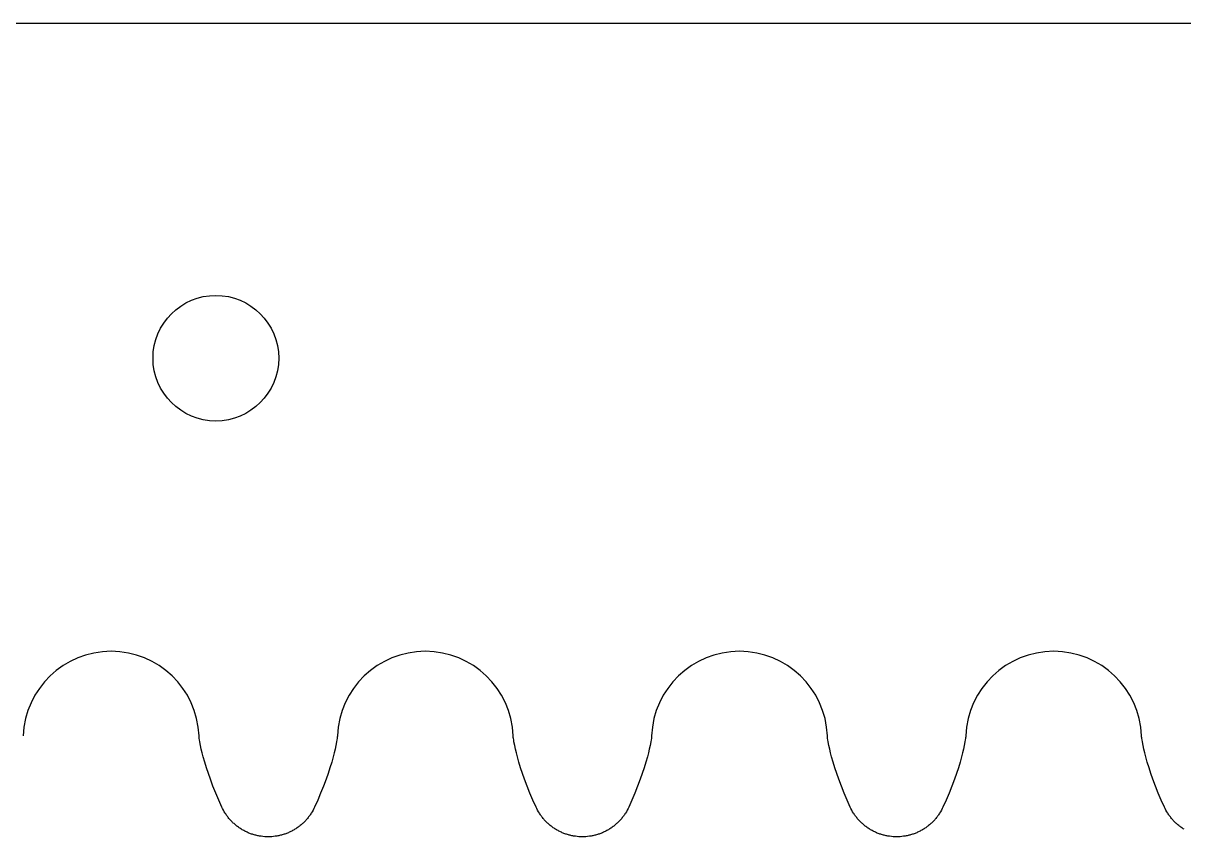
# Model space of a CAD drawing. Extents: x -1581 to -1270, y 120 to 168.
# Drawn here: x -1389.8 to -1362.09, y 119.9 to 139.33 of the extents above; entities that cross this region are included whole.
import ezdxf

# ---------------------------------------------------------------- set-up
doc = ezdxf.new("R2010")
doc.units = 0
doc.layers.add('V2_X8M8_BEARINGS', color=7, linetype='CONTINUOUS')

msp = doc.modelspace()

# ---------------------------------------------------------------- linework, layer by layer
at = {"layer": 'V2_X8M8_BEARINGS'}
for p, q in [((-1580.467, 139.332, -0.042), (-1334.697, 139.332, -0.042)), ((-1385.6, 122.298, -0.042), (-1385.6, 122.313, -0.042)), ((-1385.599, 122.29, -0.042), (-1385.6, 122.298, -0.042)), ((-1385.599, 122.285, -0.042), (-1385.599, 122.29, -0.042)), ((-1385.598, 122.277, -0.042), (-1385.599, 122.285, -0.042)), ((-1385.595, 122.252, -0.042), (-1385.598, 122.277, -0.042)), ((-1385.589, 122.217, -0.042), (-1385.595, 122.252, -0.042)), ((-1385.582, 122.171, -0.042), (-1385.589, 122.217, -0.042)), ((-1382.308, 122.217, -0.042), (-1382.316, 122.171, -0.042)), ((-1382.303, 122.252, -0.042), (-1382.308, 122.217, -0.042)), ((-1382.3, 122.277, -0.042), (-1382.303, 122.252, -0.042)), ((-1382.299, 122.285, -0.042), (-1382.3, 122.277, -0.042)), ((-1382.298, 122.298, -0.042), (-1382.299, 122.29, -0.042)), ((-1382.299, 122.29, -0.042), (-1382.299, 122.285, -0.042)), ((-1382.297, 122.313, -0.042), (-1382.298, 122.298, -0.042)), ((-1378.1, 122.298, -0.042), (-1378.1, 122.313, -0.042)), ((-1378.099, 122.29, -0.042), (-1378.1, 122.298, -0.042)), ((-1378.099, 122.285, -0.042), (-1378.099, 122.29, -0.042)), ((-1378.098, 122.277, -0.042), (-1378.099, 122.285, -0.042)), ((-1378.095, 122.252, -0.042), (-1378.098, 122.277, -0.042)), ((-1378.089, 122.217, -0.042), (-1378.095, 122.252, -0.042)), ((-1378.082, 122.171, -0.042), (-1378.089, 122.217, -0.042)), ((-1374.808, 122.217, -0.042), (-1374.816, 122.171, -0.042)), ((-1374.803, 122.252, -0.042), (-1374.808, 122.217, -0.042)), ((-1374.8, 122.277, -0.042), (-1374.803, 122.252, -0.042)), ((-1374.799, 122.285, -0.042), (-1374.8, 122.277, -0.042)), ((-1374.798, 122.298, -0.042), (-1374.799, 122.29, -0.042)), ((-1374.799, 122.29, -0.042), (-1374.799, 122.285, -0.042)), ((-1374.797, 122.313, -0.042), (-1374.798, 122.298, -0.042)), ((-1370.6, 122.298, -0.042), (-1370.6, 122.313, -0.042)), ((-1370.599, 122.29, -0.042), (-1370.6, 122.298, -0.042)), ((-1370.599, 122.285, -0.042), (-1370.599, 122.29, -0.042)), ((-1370.598, 122.277, -0.042), (-1370.599, 122.285, -0.042)), ((-1370.595, 122.252, -0.042), (-1370.598, 122.277, -0.042)), ((-1370.589, 122.217, -0.042), (-1370.595, 122.252, -0.042)), ((-1370.581, 122.171, -0.042), (-1370.589, 122.217, -0.042)), ((-1367.308, 122.217, -0.042), (-1367.316, 122.171, -0.042)), ((-1367.303, 122.252, -0.042), (-1367.308, 122.217, -0.042)), ((-1367.3, 122.277, -0.042), (-1367.303, 122.252, -0.042)), ((-1367.299, 122.285, -0.042), (-1367.3, 122.277, -0.042)), ((-1367.298, 122.298, -0.042), (-1367.299, 122.29, -0.042)), ((-1367.299, 122.29, -0.042), (-1367.299, 122.285, -0.042)), ((-1367.297, 122.313, -0.042), (-1367.298, 122.298, -0.042)), ((-1363.1, 122.298, -0.042), (-1363.1, 122.313, -0.042)), ((-1363.099, 122.29, -0.042), (-1363.1, 122.298, -0.042)), ((-1363.099, 122.285, -0.042), (-1363.099, 122.29, -0.042)), ((-1363.098, 122.277, -0.042), (-1363.099, 122.285, -0.042)), ((-1363.095, 122.252, -0.042), (-1363.098, 122.277, -0.042)), ((-1363.089, 122.217, -0.042), (-1363.095, 122.252, -0.042)), ((-1363.081, 122.171, -0.042), (-1363.089, 122.217, -0.042)), ((-1385.565, 122.085, -0.042), (-1385.582, 122.171, -0.042)), ((-1385.546, 121.997, -0.042), (-1385.565, 122.085, -0.042)), ((-1385.525, 121.907, -0.042), (-1385.546, 121.997, -0.042)), ((-1385.501, 121.814, -0.042), (-1385.525, 121.907, -0.042)), ((-1382.373, 121.907, -0.042), (-1382.397, 121.814, -0.042)), ((-1382.352, 121.997, -0.042), (-1382.373, 121.907, -0.042)), ((-1382.333, 122.085, -0.042), (-1382.352, 121.997, -0.042)), ((-1382.316, 122.171, -0.042), (-1382.333, 122.085, -0.042)), ((-1378.065, 122.085, -0.042), (-1378.082, 122.171, -0.042)), ((-1378.046, 121.997, -0.042), (-1378.065, 122.085, -0.042)), ((-1378.025, 121.907, -0.042), (-1378.046, 121.997, -0.042)), ((-1378.001, 121.814, -0.042), (-1378.025, 121.907, -0.042)), ((-1374.873, 121.907, -0.042), (-1374.897, 121.814, -0.042)), ((-1374.852, 121.997, -0.042), (-1374.873, 121.907, -0.042)), ((-1374.833, 122.085, -0.042), (-1374.852, 121.997, -0.042)), ((-1374.816, 122.171, -0.042), (-1374.833, 122.085, -0.042)), ((-1370.565, 122.085, -0.042), (-1370.581, 122.171, -0.042)), ((-1370.546, 121.997, -0.042), (-1370.565, 122.085, -0.042)), ((-1370.525, 121.907, -0.042), (-1370.546, 121.997, -0.042)), ((-1370.501, 121.814, -0.042), (-1370.525, 121.907, -0.042)), ((-1367.373, 121.907, -0.042), (-1367.397, 121.814, -0.042)), ((-1367.352, 121.997, -0.042), (-1367.373, 121.907, -0.042)), ((-1367.333, 122.085, -0.042), (-1367.352, 121.997, -0.042)), ((-1367.316, 122.171, -0.042), (-1367.333, 122.085, -0.042)), ((-1363.065, 122.085, -0.042), (-1363.081, 122.171, -0.042)), ((-1363.046, 121.997, -0.042), (-1363.065, 122.085, -0.042)), ((-1363.025, 121.907, -0.042), (-1363.046, 121.997, -0.042)), ((-1363.001, 121.814, -0.042), (-1363.025, 121.907, -0.042)), ((-1385.464, 121.683, -0.042), (-1385.501, 121.814, -0.042)), ((-1385.423, 121.55, -0.042), (-1385.464, 121.683, -0.042)), ((-1382.434, 121.683, -0.042), (-1382.474, 121.55, -0.042)), ((-1382.397, 121.814, -0.042), (-1382.434, 121.683, -0.042)), ((-1377.964, 121.683, -0.042), (-1378.001, 121.814, -0.042)), ((-1377.923, 121.55, -0.042), (-1377.964, 121.683, -0.042)), ((-1374.934, 121.683, -0.042), (-1374.974, 121.55, -0.042)), ((-1374.897, 121.814, -0.042), (-1374.934, 121.683, -0.042)), ((-1370.464, 121.683, -0.042), (-1370.501, 121.814, -0.042)), ((-1370.423, 121.55, -0.042), (-1370.464, 121.683, -0.042)), ((-1367.434, 121.683, -0.042), (-1367.474, 121.55, -0.042)), ((-1367.397, 121.814, -0.042), (-1367.434, 121.683, -0.042)), ((-1362.964, 121.683, -0.042), (-1363.001, 121.814, -0.042)), ((-1362.923, 121.55, -0.042), (-1362.964, 121.683, -0.042)), ((-1385.378, 121.414, -0.042), (-1385.423, 121.55, -0.042)), ((-1385.329, 121.275, -0.042), (-1385.378, 121.414, -0.042)), ((-1382.519, 121.414, -0.042), (-1382.568, 121.275, -0.042)), ((-1382.474, 121.55, -0.042), (-1382.519, 121.414, -0.042)), ((-1377.878, 121.414, -0.042), (-1377.923, 121.55, -0.042)), ((-1377.829, 121.275, -0.042), (-1377.878, 121.414, -0.042)), ((-1375.019, 121.414, -0.042), (-1375.068, 121.275, -0.042)), ((-1374.974, 121.55, -0.042), (-1375.019, 121.414, -0.042)), ((-1370.378, 121.414, -0.042), (-1370.423, 121.55, -0.042)), ((-1370.329, 121.275, -0.042), (-1370.378, 121.414, -0.042)), ((-1367.519, 121.414, -0.042), (-1367.568, 121.275, -0.042)), ((-1367.474, 121.55, -0.042), (-1367.519, 121.414, -0.042)), ((-1362.878, 121.414, -0.042), (-1362.923, 121.55, -0.042)), ((-1362.829, 121.275, -0.042), (-1362.878, 121.414, -0.042)), ((-1385.267, 121.11, -0.042), (-1385.329, 121.275, -0.042)), ((-1385.201, 120.944, -0.042), (-1385.267, 121.11, -0.042)), ((-1382.631, 121.11, -0.042), (-1382.697, 120.944, -0.042)), ((-1382.568, 121.275, -0.042), (-1382.631, 121.11, -0.042)), ((-1377.767, 121.11, -0.042), (-1377.829, 121.275, -0.042)), ((-1377.701, 120.944, -0.042), (-1377.767, 121.11, -0.042)), ((-1375.131, 121.11, -0.042), (-1375.197, 120.944, -0.042)), ((-1375.068, 121.275, -0.042), (-1375.131, 121.11, -0.042)), ((-1370.267, 121.11, -0.042), (-1370.329, 121.275, -0.042)), ((-1370.201, 120.944, -0.042), (-1370.267, 121.11, -0.042)), ((-1367.631, 121.11, -0.042), (-1367.697, 120.944, -0.042)), ((-1367.568, 121.275, -0.042), (-1367.631, 121.11, -0.042)), ((-1362.767, 121.11, -0.042), (-1362.829, 121.275, -0.042)), ((-1362.701, 120.944, -0.042), (-1362.767, 121.11, -0.042)), ((-1385.13, 120.778, -0.042), (-1385.201, 120.944, -0.042)), ((-1382.697, 120.944, -0.042), (-1382.768, 120.778, -0.042)), ((-1377.63, 120.778, -0.042), (-1377.701, 120.944, -0.042)), ((-1375.197, 120.944, -0.042), (-1375.268, 120.778, -0.042)), ((-1370.13, 120.778, -0.042), (-1370.201, 120.944, -0.042)), ((-1367.697, 120.944, -0.042), (-1367.768, 120.778, -0.042)), ((-1362.63, 120.778, -0.042), (-1362.701, 120.944, -0.042)), ((-1385.056, 120.612, -0.042), (-1385.13, 120.778, -0.042)), ((-1385.038, 120.575, -0.042), (-1385.056, 120.612, -0.042)), ((-1385.018, 120.538, -0.042), (-1385.038, 120.575, -0.042)), ((-1384.998, 120.501, -0.042), (-1385.018, 120.538, -0.042)), ((-1382.879, 120.538, -0.042), (-1382.9, 120.501, -0.042)), ((-1382.86, 120.575, -0.042), (-1382.879, 120.538, -0.042)), ((-1382.842, 120.612, -0.042), (-1382.86, 120.575, -0.042)), ((-1382.768, 120.778, -0.042), (-1382.842, 120.612, -0.042)), ((-1377.556, 120.612, -0.042), (-1377.63, 120.778, -0.042)), ((-1377.538, 120.575, -0.042), (-1377.556, 120.612, -0.042)), ((-1377.518, 120.538, -0.042), (-1377.538, 120.575, -0.042)), ((-1377.498, 120.501, -0.042), (-1377.518, 120.538, -0.042)), ((-1375.379, 120.538, -0.042), (-1375.4, 120.501, -0.042)), ((-1375.36, 120.575, -0.042), (-1375.379, 120.538, -0.042)), ((-1375.342, 120.612, -0.042), (-1375.36, 120.575, -0.042)), ((-1375.268, 120.778, -0.042), (-1375.342, 120.612, -0.042)), ((-1370.056, 120.612, -0.042), (-1370.13, 120.778, -0.042)), ((-1370.038, 120.575, -0.042), (-1370.056, 120.612, -0.042)), ((-1370.018, 120.538, -0.042), (-1370.038, 120.575, -0.042)), ((-1369.998, 120.501, -0.042), (-1370.018, 120.538, -0.042)), ((-1367.879, 120.538, -0.042), (-1367.9, 120.501, -0.042)), ((-1367.86, 120.575, -0.042), (-1367.879, 120.538, -0.042)), ((-1367.842, 120.612, -0.042), (-1367.86, 120.575, -0.042)), ((-1367.768, 120.778, -0.042), (-1367.842, 120.612, -0.042)), ((-1362.556, 120.612, -0.042), (-1362.63, 120.778, -0.042)), ((-1362.538, 120.575, -0.042), (-1362.556, 120.612, -0.042)), ((-1362.518, 120.538, -0.042), (-1362.538, 120.575, -0.042)), ((-1362.498, 120.501, -0.042), (-1362.518, 120.538, -0.042)), ((-1384.976, 120.465, -0.042), (-1384.998, 120.501, -0.042)), ((-1384.964, 120.447, -0.042), (-1384.976, 120.465, -0.042)), ((-1384.952, 120.43, -0.042), (-1384.964, 120.447, -0.042)), ((-1384.94, 120.412, -0.042), (-1384.952, 120.43, -0.042)), ((-1384.927, 120.395, -0.042), (-1384.94, 120.412, -0.042)), ((-1384.914, 120.377, -0.042), (-1384.927, 120.395, -0.042)), ((-1384.901, 120.36, -0.042), (-1384.914, 120.377, -0.042)), ((-1384.887, 120.343, -0.042), (-1384.901, 120.36, -0.042)), ((-1384.873, 120.327, -0.042), (-1384.887, 120.343, -0.042)), ((-1384.858, 120.31, -0.042), (-1384.873, 120.327, -0.042)), ((-1384.844, 120.294, -0.042), (-1384.858, 120.31, -0.042)), ((-1384.829, 120.278, -0.042), (-1384.844, 120.294, -0.042)), ((-1384.813, 120.262, -0.042), (-1384.829, 120.278, -0.042)), ((-1384.798, 120.247, -0.042), (-1384.813, 120.262, -0.042)), ((-1384.782, 120.232, -0.042), (-1384.798, 120.247, -0.042)), ((-1383.1, 120.247, -0.042), (-1383.116, 120.232, -0.042)), ((-1383.085, 120.262, -0.042), (-1383.1, 120.247, -0.042)), ((-1383.069, 120.278, -0.042), (-1383.085, 120.262, -0.042)), ((-1383.054, 120.294, -0.042), (-1383.069, 120.278, -0.042)), ((-1383.039, 120.31, -0.042), (-1383.054, 120.294, -0.042)), ((-1383.025, 120.327, -0.042), (-1383.039, 120.31, -0.042)), ((-1383.011, 120.343, -0.042), (-1383.025, 120.327, -0.042)), ((-1382.997, 120.36, -0.042), (-1383.011, 120.343, -0.042)), ((-1382.984, 120.377, -0.042), (-1382.997, 120.36, -0.042)), ((-1382.971, 120.395, -0.042), (-1382.984, 120.377, -0.042)), ((-1382.958, 120.412, -0.042), (-1382.971, 120.395, -0.042)), ((-1382.946, 120.43, -0.042), (-1382.958, 120.412, -0.042)), ((-1382.934, 120.447, -0.042), (-1382.946, 120.43, -0.042)), ((-1382.922, 120.465, -0.042), (-1382.934, 120.447, -0.042)), ((-1382.9, 120.501, -0.042), (-1382.922, 120.465, -0.042)), ((-1377.476, 120.465, -0.042), (-1377.498, 120.501, -0.042)), ((-1377.464, 120.447, -0.042), (-1377.476, 120.465, -0.042)), ((-1377.452, 120.43, -0.042), (-1377.464, 120.447, -0.042)), ((-1377.44, 120.412, -0.042), (-1377.452, 120.43, -0.042)), ((-1377.427, 120.395, -0.042), (-1377.44, 120.412, -0.042)), ((-1377.414, 120.377, -0.042), (-1377.427, 120.395, -0.042)), ((-1377.401, 120.36, -0.042), (-1377.414, 120.377, -0.042)), ((-1377.387, 120.343, -0.042), (-1377.401, 120.36, -0.042)), ((-1377.373, 120.327, -0.042), (-1377.387, 120.343, -0.042)), ((-1377.358, 120.31, -0.042), (-1377.373, 120.327, -0.042)), ((-1377.344, 120.294, -0.042), (-1377.358, 120.31, -0.042)), ((-1377.329, 120.278, -0.042), (-1377.344, 120.294, -0.042)), ((-1377.313, 120.262, -0.042), (-1377.329, 120.278, -0.042)), ((-1377.298, 120.247, -0.042), (-1377.313, 120.262, -0.042)), ((-1377.282, 120.232, -0.042), (-1377.298, 120.247, -0.042)), ((-1375.6, 120.247, -0.042), (-1375.616, 120.232, -0.042)), ((-1375.585, 120.262, -0.042), (-1375.6, 120.247, -0.042)), ((-1375.569, 120.278, -0.042), (-1375.585, 120.262, -0.042)), ((-1375.554, 120.294, -0.042), (-1375.569, 120.278, -0.042)), ((-1375.539, 120.31, -0.042), (-1375.554, 120.294, -0.042)), ((-1375.525, 120.327, -0.042), (-1375.539, 120.31, -0.042)), ((-1375.511, 120.343, -0.042), (-1375.525, 120.327, -0.042)), ((-1375.497, 120.36, -0.042), (-1375.511, 120.343, -0.042)), ((-1375.484, 120.377, -0.042), (-1375.497, 120.36, -0.042)), ((-1375.471, 120.395, -0.042), (-1375.484, 120.377, -0.042)), ((-1375.458, 120.412, -0.042), (-1375.471, 120.395, -0.042)), ((-1375.446, 120.43, -0.042), (-1375.458, 120.412, -0.042)), ((-1375.434, 120.447, -0.042), (-1375.446, 120.43, -0.042)), ((-1375.422, 120.465, -0.042), (-1375.434, 120.447, -0.042)), ((-1375.4, 120.501, -0.042), (-1375.422, 120.465, -0.042)), ((-1369.976, 120.465, -0.042), (-1369.998, 120.501, -0.042)), ((-1369.964, 120.447, -0.042), (-1369.976, 120.465, -0.042)), ((-1369.952, 120.43, -0.042), (-1369.964, 120.447, -0.042)), ((-1369.94, 120.412, -0.042), (-1369.952, 120.43, -0.042)), ((-1369.927, 120.395, -0.042), (-1369.94, 120.412, -0.042)), ((-1369.914, 120.377, -0.042), (-1369.927, 120.395, -0.042)), ((-1369.901, 120.36, -0.042), (-1369.914, 120.377, -0.042)), ((-1369.887, 120.343, -0.042), (-1369.901, 120.36, -0.042)), ((-1369.873, 120.327, -0.042), (-1369.887, 120.343, -0.042)), ((-1369.858, 120.31, -0.042), (-1369.873, 120.327, -0.042)), ((-1369.844, 120.294, -0.042), (-1369.858, 120.31, -0.042)), ((-1369.829, 120.278, -0.042), (-1369.844, 120.294, -0.042)), ((-1369.813, 120.262, -0.042), (-1369.829, 120.278, -0.042)), ((-1369.797, 120.247, -0.042), (-1369.813, 120.262, -0.042)), ((-1369.782, 120.232, -0.042), (-1369.797, 120.247, -0.042)), ((-1368.1, 120.247, -0.042), (-1368.116, 120.232, -0.042)), ((-1368.085, 120.262, -0.042), (-1368.1, 120.247, -0.042)), ((-1368.069, 120.278, -0.042), (-1368.085, 120.262, -0.042)), ((-1368.054, 120.294, -0.042), (-1368.069, 120.278, -0.042)), ((-1368.039, 120.31, -0.042), (-1368.054, 120.294, -0.042)), ((-1368.025, 120.327, -0.042), (-1368.039, 120.31, -0.042)), ((-1368.011, 120.343, -0.042), (-1368.025, 120.327, -0.042)), ((-1367.997, 120.36, -0.042), (-1368.011, 120.343, -0.042)), ((-1367.984, 120.377, -0.042), (-1367.997, 120.36, -0.042)), ((-1367.971, 120.395, -0.042), (-1367.984, 120.377, -0.042)), ((-1367.958, 120.412, -0.042), (-1367.971, 120.395, -0.042)), ((-1367.946, 120.43, -0.042), (-1367.958, 120.412, -0.042)), ((-1367.934, 120.447, -0.042), (-1367.946, 120.43, -0.042)), ((-1367.922, 120.465, -0.042), (-1367.934, 120.447, -0.042)), ((-1367.9, 120.501, -0.042), (-1367.922, 120.465, -0.042)), ((-1362.476, 120.465, -0.042), (-1362.498, 120.501, -0.042)), ((-1362.464, 120.447, -0.042), (-1362.476, 120.465, -0.042)), ((-1362.452, 120.43, -0.042), (-1362.464, 120.447, -0.042)), ((-1362.44, 120.412, -0.042), (-1362.452, 120.43, -0.042)), ((-1362.427, 120.395, -0.042), (-1362.44, 120.412, -0.042)), ((-1362.414, 120.377, -0.042), (-1362.427, 120.395, -0.042)), ((-1362.401, 120.36, -0.042), (-1362.414, 120.377, -0.042)), ((-1362.387, 120.343, -0.042), (-1362.401, 120.36, -0.042)), ((-1362.373, 120.327, -0.042), (-1362.387, 120.343, -0.042)), ((-1362.358, 120.31, -0.042), (-1362.373, 120.327, -0.042)), ((-1362.344, 120.294, -0.042), (-1362.358, 120.31, -0.042)), ((-1362.329, 120.278, -0.042), (-1362.344, 120.294, -0.042)), ((-1362.313, 120.262, -0.042), (-1362.329, 120.278, -0.042)), ((-1362.297, 120.247, -0.042), (-1362.313, 120.262, -0.042)), ((-1362.281, 120.232, -0.042), (-1362.297, 120.247, -0.042)), ((-1384.765, 120.217, -0.042), (-1384.782, 120.232, -0.042)), ((-1384.749, 120.202, -0.042), (-1384.765, 120.217, -0.042)), ((-1384.732, 120.187, -0.042), (-1384.749, 120.202, -0.042)), ((-1384.715, 120.173, -0.042), (-1384.732, 120.187, -0.042)), ((-1384.697, 120.159, -0.042), (-1384.715, 120.173, -0.042)), ((-1384.679, 120.146, -0.042), (-1384.697, 120.159, -0.042)), ((-1384.662, 120.133, -0.042), (-1384.679, 120.146, -0.042)), ((-1384.643, 120.12, -0.042), (-1384.662, 120.133, -0.042)), ((-1384.625, 120.107, -0.042), (-1384.643, 120.12, -0.042)), ((-1384.606, 120.095, -0.042), (-1384.625, 120.107, -0.042)), ((-1384.587, 120.083, -0.042), (-1384.606, 120.095, -0.042)), ((-1384.568, 120.072, -0.042), (-1384.587, 120.083, -0.042)), ((-1384.549, 120.061, -0.042), (-1384.568, 120.072, -0.042)), ((-1384.529, 120.05, -0.042), (-1384.549, 120.061, -0.042)), ((-1384.51, 120.039, -0.042), (-1384.529, 120.05, -0.042)), ((-1384.49, 120.029, -0.042), (-1384.51, 120.039, -0.042)), ((-1384.47, 120.02, -0.042), (-1384.49, 120.029, -0.042)), ((-1384.45, 120.01, -0.042), (-1384.47, 120.02, -0.042)), ((-1384.429, 120.001, -0.042), (-1384.45, 120.01, -0.042)), ((-1384.409, 119.993, -0.042), (-1384.429, 120.001, -0.042)), ((-1384.389, 119.985, -0.042), (-1384.409, 119.993, -0.042)), ((-1384.368, 119.977, -0.042), (-1384.389, 119.985, -0.042)), ((-1384.347, 119.969, -0.042), (-1384.368, 119.977, -0.042)), ((-1384.326, 119.962, -0.042), (-1384.347, 119.969, -0.042)), ((-1384.305, 119.956, -0.042), (-1384.326, 119.962, -0.042)), ((-1383.571, 119.962, -0.042), (-1383.592, 119.956, -0.042)), ((-1383.551, 119.969, -0.042), (-1383.571, 119.962, -0.042)), ((-1383.53, 119.977, -0.042), (-1383.551, 119.969, -0.042)), ((-1383.509, 119.985, -0.042), (-1383.53, 119.977, -0.042)), ((-1383.489, 119.993, -0.042), (-1383.509, 119.985, -0.042)), ((-1383.468, 120.001, -0.042), (-1383.489, 119.993, -0.042)), ((-1383.448, 120.01, -0.042), (-1383.468, 120.001, -0.042)), ((-1383.428, 120.02, -0.042), (-1383.448, 120.01, -0.042)), ((-1383.408, 120.029, -0.042), (-1383.428, 120.02, -0.042)), ((-1383.388, 120.039, -0.042), (-1383.408, 120.029, -0.042)), ((-1383.368, 120.05, -0.042), (-1383.388, 120.039, -0.042)), ((-1383.349, 120.061, -0.042), (-1383.368, 120.05, -0.042)), ((-1383.329, 120.072, -0.042), (-1383.349, 120.061, -0.042)), ((-1383.31, 120.083, -0.042), (-1383.329, 120.072, -0.042)), ((-1383.292, 120.095, -0.042), (-1383.31, 120.083, -0.042)), ((-1383.273, 120.107, -0.042), (-1383.292, 120.095, -0.042)), ((-1383.254, 120.12, -0.042), (-1383.273, 120.107, -0.042)), ((-1383.236, 120.133, -0.042), (-1383.254, 120.12, -0.042)), ((-1383.218, 120.146, -0.042), (-1383.236, 120.133, -0.042)), ((-1383.201, 120.159, -0.042), (-1383.218, 120.146, -0.042)), ((-1383.183, 120.173, -0.042), (-1383.201, 120.159, -0.042)), ((-1383.166, 120.187, -0.042), (-1383.183, 120.173, -0.042)), ((-1383.149, 120.202, -0.042), (-1383.166, 120.187, -0.042)), ((-1383.133, 120.217, -0.042), (-1383.149, 120.202, -0.042)), ((-1383.116, 120.232, -0.042), (-1383.133, 120.217, -0.042)), ((-1377.265, 120.217, -0.042), (-1377.282, 120.232, -0.042)), ((-1377.249, 120.202, -0.042), (-1377.265, 120.217, -0.042)), ((-1377.232, 120.187, -0.042), (-1377.249, 120.202, -0.042)), ((-1377.215, 120.173, -0.042), (-1377.232, 120.187, -0.042)), ((-1377.197, 120.159, -0.042), (-1377.215, 120.173, -0.042)), ((-1377.179, 120.146, -0.042), (-1377.197, 120.159, -0.042)), ((-1377.162, 120.133, -0.042), (-1377.179, 120.146, -0.042)), ((-1377.143, 120.12, -0.042), (-1377.162, 120.133, -0.042)), ((-1377.125, 120.107, -0.042), (-1377.143, 120.12, -0.042)), ((-1377.106, 120.095, -0.042), (-1377.125, 120.107, -0.042)), ((-1377.087, 120.083, -0.042), (-1377.106, 120.095, -0.042)), ((-1377.068, 120.072, -0.042), (-1377.087, 120.083, -0.042)), ((-1377.049, 120.061, -0.042), (-1377.068, 120.072, -0.042)), ((-1377.029, 120.05, -0.042), (-1377.049, 120.061, -0.042)), ((-1377.01, 120.039, -0.042), (-1377.029, 120.05, -0.042)), ((-1376.99, 120.029, -0.042), (-1377.01, 120.039, -0.042)), ((-1376.97, 120.02, -0.042), (-1376.99, 120.029, -0.042)), ((-1376.95, 120.01, -0.042), (-1376.97, 120.02, -0.042)), ((-1376.929, 120.001, -0.042), (-1376.95, 120.01, -0.042)), ((-1376.909, 119.993, -0.042), (-1376.929, 120.001, -0.042)), ((-1376.889, 119.985, -0.042), (-1376.909, 119.993, -0.042)), ((-1376.868, 119.977, -0.042), (-1376.889, 119.985, -0.042)), ((-1376.847, 119.969, -0.042), (-1376.868, 119.977, -0.042)), ((-1376.826, 119.962, -0.042), (-1376.847, 119.969, -0.042)), ((-1376.805, 119.956, -0.042), (-1376.826, 119.962, -0.042)), ((-1376.071, 119.962, -0.042), (-1376.092, 119.956, -0.042)), ((-1376.051, 119.969, -0.042), (-1376.071, 119.962, -0.042)), ((-1376.03, 119.977, -0.042), (-1376.051, 119.969, -0.042)), ((-1376.009, 119.985, -0.042), (-1376.03, 119.977, -0.042)), ((-1375.989, 119.993, -0.042), (-1376.009, 119.985, -0.042)), ((-1375.968, 120.001, -0.042), (-1375.989, 119.993, -0.042)), ((-1375.948, 120.01, -0.042), (-1375.968, 120.001, -0.042)), ((-1375.928, 120.02, -0.042), (-1375.948, 120.01, -0.042)), ((-1375.908, 120.029, -0.042), (-1375.928, 120.02, -0.042)), ((-1375.888, 120.039, -0.042), (-1375.908, 120.029, -0.042)), ((-1375.868, 120.05, -0.042), (-1375.888, 120.039, -0.042)), ((-1375.849, 120.061, -0.042), (-1375.868, 120.05, -0.042)), ((-1375.829, 120.072, -0.042), (-1375.849, 120.061, -0.042)), ((-1375.81, 120.083, -0.042), (-1375.829, 120.072, -0.042)), ((-1375.792, 120.095, -0.042), (-1375.81, 120.083, -0.042)), ((-1375.773, 120.107, -0.042), (-1375.792, 120.095, -0.042)), ((-1375.754, 120.12, -0.042), (-1375.773, 120.107, -0.042)), ((-1375.736, 120.133, -0.042), (-1375.754, 120.12, -0.042)), ((-1375.718, 120.146, -0.042), (-1375.736, 120.133, -0.042)), ((-1375.701, 120.159, -0.042), (-1375.718, 120.146, -0.042)), ((-1375.683, 120.173, -0.042), (-1375.701, 120.159, -0.042)), ((-1375.666, 120.187, -0.042), (-1375.683, 120.173, -0.042)), ((-1375.649, 120.202, -0.042), (-1375.666, 120.187, -0.042)), ((-1375.633, 120.217, -0.042), (-1375.649, 120.202, -0.042)), ((-1375.616, 120.232, -0.042), (-1375.633, 120.217, -0.042)), ((-1369.765, 120.217, -0.042), (-1369.782, 120.232, -0.042)), ((-1369.749, 120.202, -0.042), (-1369.765, 120.217, -0.042)), ((-1369.732, 120.187, -0.042), (-1369.749, 120.202, -0.042)), ((-1369.715, 120.173, -0.042), (-1369.732, 120.187, -0.042)), ((-1369.697, 120.159, -0.042), (-1369.715, 120.173, -0.042)), ((-1369.679, 120.146, -0.042), (-1369.697, 120.159, -0.042)), ((-1369.662, 120.133, -0.042), (-1369.679, 120.146, -0.042)), ((-1369.643, 120.12, -0.042), (-1369.662, 120.133, -0.042)), ((-1369.625, 120.107, -0.042), (-1369.643, 120.12, -0.042)), ((-1369.606, 120.095, -0.042), (-1369.625, 120.107, -0.042)), ((-1369.587, 120.083, -0.042), (-1369.606, 120.095, -0.042)), ((-1369.568, 120.072, -0.042), (-1369.587, 120.083, -0.042)), ((-1369.549, 120.061, -0.042), (-1369.568, 120.072, -0.042)), ((-1369.529, 120.05, -0.042), (-1369.549, 120.061, -0.042)), ((-1369.51, 120.039, -0.042), (-1369.529, 120.05, -0.042)), ((-1369.49, 120.029, -0.042), (-1369.51, 120.039, -0.042)), ((-1369.47, 120.02, -0.042), (-1369.49, 120.029, -0.042)), ((-1369.45, 120.01, -0.042), (-1369.47, 120.02, -0.042)), ((-1369.429, 120.001, -0.042), (-1369.45, 120.01, -0.042)), ((-1369.409, 119.993, -0.042), (-1369.429, 120.001, -0.042)), ((-1369.389, 119.985, -0.042), (-1369.409, 119.993, -0.042)), ((-1369.368, 119.977, -0.042), (-1369.389, 119.985, -0.042)), ((-1369.347, 119.969, -0.042), (-1369.368, 119.977, -0.042)), ((-1369.326, 119.962, -0.042), (-1369.347, 119.969, -0.042)), ((-1369.305, 119.956, -0.042), (-1369.326, 119.962, -0.042)), ((-1368.571, 119.962, -0.042), (-1368.592, 119.956, -0.042)), ((-1368.551, 119.969, -0.042), (-1368.571, 119.962, -0.042)), ((-1368.53, 119.977, -0.042), (-1368.551, 119.969, -0.042)), ((-1368.509, 119.985, -0.042), (-1368.53, 119.977, -0.042)), ((-1368.489, 119.993, -0.042), (-1368.509, 119.985, -0.042)), ((-1368.468, 120.001, -0.042), (-1368.489, 119.993, -0.042)), ((-1368.448, 120.01, -0.042), (-1368.468, 120.001, -0.042)), ((-1368.428, 120.02, -0.042), (-1368.448, 120.01, -0.042)), ((-1368.408, 120.029, -0.042), (-1368.428, 120.02, -0.042)), ((-1368.388, 120.039, -0.042), (-1368.408, 120.029, -0.042)), ((-1368.368, 120.05, -0.042), (-1368.388, 120.039, -0.042)), ((-1368.349, 120.061, -0.042), (-1368.368, 120.05, -0.042)), ((-1368.329, 120.072, -0.042), (-1368.349, 120.061, -0.042)), ((-1368.31, 120.083, -0.042), (-1368.329, 120.072, -0.042)), ((-1368.292, 120.095, -0.042), (-1368.31, 120.083, -0.042)), ((-1368.273, 120.107, -0.042), (-1368.292, 120.095, -0.042)), ((-1368.254, 120.12, -0.042), (-1368.273, 120.107, -0.042)), ((-1368.236, 120.133, -0.042), (-1368.254, 120.12, -0.042)), ((-1368.218, 120.146, -0.042), (-1368.236, 120.133, -0.042)), ((-1368.201, 120.159, -0.042), (-1368.218, 120.146, -0.042)), ((-1368.183, 120.173, -0.042), (-1368.201, 120.159, -0.042)), ((-1368.166, 120.187, -0.042), (-1368.183, 120.173, -0.042)), ((-1368.149, 120.202, -0.042), (-1368.166, 120.187, -0.042)), ((-1368.133, 120.217, -0.042), (-1368.149, 120.202, -0.042)), ((-1368.116, 120.232, -0.042), (-1368.133, 120.217, -0.042)), ((-1362.265, 120.217, -0.042), (-1362.281, 120.232, -0.042)), ((-1362.249, 120.202, -0.042), (-1362.265, 120.217, -0.042)), ((-1362.232, 120.187, -0.042), (-1362.249, 120.202, -0.042)), ((-1362.215, 120.173, -0.042), (-1362.232, 120.187, -0.042)), ((-1362.197, 120.159, -0.042), (-1362.215, 120.173, -0.042)), ((-1362.179, 120.146, -0.042), (-1362.197, 120.159, -0.042)), ((-1362.162, 120.133, -0.042), (-1362.179, 120.146, -0.042)), ((-1362.143, 120.12, -0.042), (-1362.162, 120.133, -0.042)), ((-1362.125, 120.107, -0.042), (-1362.143, 120.12, -0.042)), ((-1362.106, 120.095, -0.042), (-1362.125, 120.107, -0.042)), ((-1362.087, 120.083, -0.042), (-1362.106, 120.095, -0.042)), ((-1384.284, 119.95, -0.042), (-1384.305, 119.956, -0.042)), ((-1384.263, 119.944, -0.042), (-1384.284, 119.95, -0.042)), ((-1384.242, 119.938, -0.042), (-1384.263, 119.944, -0.042)), ((-1384.221, 119.933, -0.042), (-1384.242, 119.938, -0.042)), ((-1384.2, 119.929, -0.042), (-1384.221, 119.933, -0.042)), ((-1384.179, 119.924, -0.042), (-1384.2, 119.929, -0.042)), ((-1384.158, 119.921, -0.042), (-1384.179, 119.924, -0.042)), ((-1384.137, 119.917, -0.042), (-1384.158, 119.921, -0.042)), ((-1384.116, 119.914, -0.042), (-1384.137, 119.917, -0.042)), ((-1384.074, 119.909, -0.042), (-1384.116, 119.914, -0.042)), ((-1384.032, 119.905, -0.042), (-1384.074, 119.909, -0.042)), ((-1383.99, 119.903, -0.042), (-1384.032, 119.905, -0.042)), ((-1383.949, 119.903, -0.042), (-1383.99, 119.903, -0.042)), ((-1383.908, 119.903, -0.042), (-1383.949, 119.903, -0.042)), ((-1383.866, 119.905, -0.042), (-1383.908, 119.903, -0.042)), ((-1383.824, 119.909, -0.042), (-1383.866, 119.905, -0.042)), ((-1383.782, 119.914, -0.042), (-1383.824, 119.909, -0.042)), ((-1383.761, 119.917, -0.042), (-1383.782, 119.914, -0.042)), ((-1383.74, 119.921, -0.042), (-1383.761, 119.917, -0.042)), ((-1383.719, 119.924, -0.042), (-1383.74, 119.921, -0.042)), ((-1383.698, 119.929, -0.042), (-1383.719, 119.924, -0.042)), ((-1383.676, 119.933, -0.042), (-1383.698, 119.929, -0.042)), ((-1383.655, 119.938, -0.042), (-1383.676, 119.933, -0.042)), ((-1383.634, 119.944, -0.042), (-1383.655, 119.938, -0.042)), ((-1383.613, 119.95, -0.042), (-1383.634, 119.944, -0.042)), ((-1383.592, 119.956, -0.042), (-1383.613, 119.95, -0.042)), ((-1376.784, 119.95, -0.042), (-1376.805, 119.956, -0.042)), ((-1376.763, 119.944, -0.042), (-1376.784, 119.95, -0.042)), ((-1376.742, 119.938, -0.042), (-1376.763, 119.944, -0.042)), ((-1376.721, 119.933, -0.042), (-1376.742, 119.938, -0.042)), ((-1376.7, 119.929, -0.042), (-1376.721, 119.933, -0.042)), ((-1376.679, 119.924, -0.042), (-1376.7, 119.929, -0.042)), ((-1376.658, 119.921, -0.042), (-1376.679, 119.924, -0.042)), ((-1376.637, 119.917, -0.042), (-1376.658, 119.921, -0.042)), ((-1376.616, 119.914, -0.042), (-1376.637, 119.917, -0.042)), ((-1376.574, 119.909, -0.042), (-1376.616, 119.914, -0.042)), ((-1376.532, 119.905, -0.042), (-1376.574, 119.909, -0.042)), ((-1376.49, 119.903, -0.042), (-1376.532, 119.905, -0.042)), ((-1376.449, 119.903, -0.042), (-1376.49, 119.903, -0.042)), ((-1376.408, 119.903, -0.042), (-1376.449, 119.903, -0.042)), ((-1376.366, 119.905, -0.042), (-1376.408, 119.903, -0.042)), ((-1376.324, 119.909, -0.042), (-1376.366, 119.905, -0.042)), ((-1376.282, 119.914, -0.042), (-1376.324, 119.909, -0.042)), ((-1376.261, 119.917, -0.042), (-1376.282, 119.914, -0.042)), ((-1376.24, 119.921, -0.042), (-1376.261, 119.917, -0.042)), ((-1376.219, 119.924, -0.042), (-1376.24, 119.921, -0.042)), ((-1376.198, 119.929, -0.042), (-1376.219, 119.924, -0.042)), ((-1376.176, 119.933, -0.042), (-1376.198, 119.929, -0.042)), ((-1376.155, 119.938, -0.042), (-1376.176, 119.933, -0.042)), ((-1376.134, 119.944, -0.042), (-1376.155, 119.938, -0.042)), ((-1376.113, 119.95, -0.042), (-1376.134, 119.944, -0.042)), ((-1376.092, 119.956, -0.042), (-1376.113, 119.95, -0.042)), ((-1369.284, 119.95, -0.042), (-1369.305, 119.956, -0.042)), ((-1369.263, 119.944, -0.042), (-1369.284, 119.95, -0.042)), ((-1369.242, 119.938, -0.042), (-1369.263, 119.944, -0.042)), ((-1369.221, 119.933, -0.042), (-1369.242, 119.938, -0.042)), ((-1369.2, 119.929, -0.042), (-1369.221, 119.933, -0.042)), ((-1369.179, 119.924, -0.042), (-1369.2, 119.929, -0.042)), ((-1369.158, 119.921, -0.042), (-1369.179, 119.924, -0.042)), ((-1369.137, 119.917, -0.042), (-1369.158, 119.921, -0.042)), ((-1369.116, 119.914, -0.042), (-1369.137, 119.917, -0.042)), ((-1369.074, 119.909, -0.042), (-1369.116, 119.914, -0.042)), ((-1369.032, 119.905, -0.042), (-1369.074, 119.909, -0.042)), ((-1368.99, 119.903, -0.042), (-1369.032, 119.905, -0.042)), ((-1368.949, 119.903, -0.042), (-1368.99, 119.903, -0.042)), ((-1368.908, 119.903, -0.042), (-1368.949, 119.903, -0.042)), ((-1368.866, 119.905, -0.042), (-1368.908, 119.903, -0.042)), ((-1368.824, 119.909, -0.042), (-1368.866, 119.905, -0.042)), ((-1368.782, 119.914, -0.042), (-1368.824, 119.909, -0.042)), ((-1368.761, 119.917, -0.042), (-1368.782, 119.914, -0.042)), ((-1368.74, 119.921, -0.042), (-1368.761, 119.917, -0.042)), ((-1368.719, 119.924, -0.042), (-1368.74, 119.921, -0.042)), ((-1368.698, 119.929, -0.042), (-1368.719, 119.924, -0.042)), ((-1368.676, 119.933, -0.042), (-1368.698, 119.929, -0.042)), ((-1368.655, 119.938, -0.042), (-1368.676, 119.933, -0.042)), ((-1368.634, 119.944, -0.042), (-1368.655, 119.938, -0.042)), ((-1368.613, 119.95, -0.042), (-1368.634, 119.944, -0.042)), ((-1368.592, 119.956, -0.042), (-1368.613, 119.95, -0.042))]:
    msp.add_line(p, q, dxfattribs=at)
msp.add_circle((-1385.199, 131.332, -0.042), 1.5, dxfattribs=at)
for centre in [(-1387.699, 122.232, -0.042), (-1380.199, 122.232, -0.042), (-1372.699, 122.232, -0.042), (-1365.199, 122.232, -0.042)]:
    msp.add_arc(centre, 2.1, 2.2217, 177.7783, dxfattribs=at)

doc.saveas('drawing.dxf')
